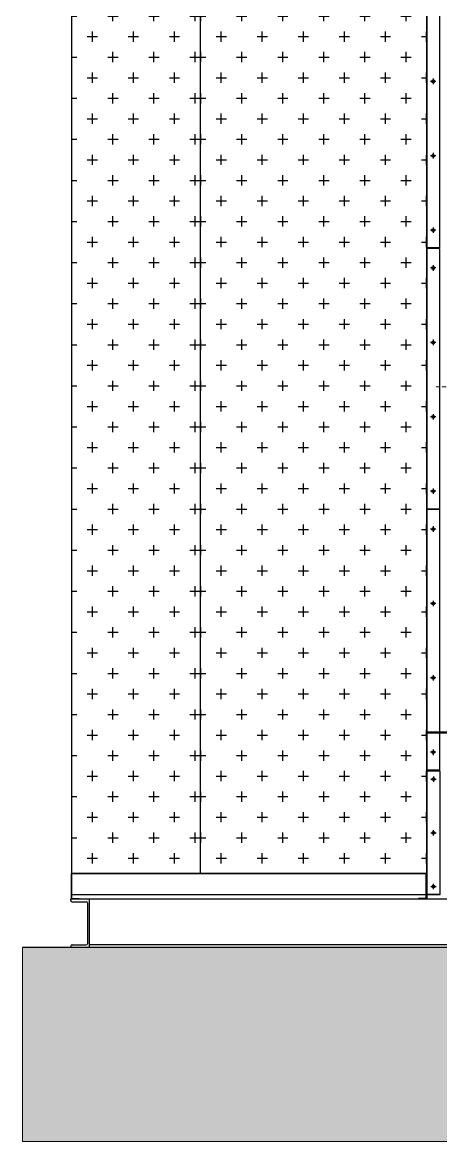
# Model space of a CAD drawing. Header units: millimetres. Extents: x 2458 to 31865, y 2044 to 22839.
# Drawn here: x 12048 to 13341, y 8027 to 11487 of the extents above; entities that cross this region are included whole.
import ezdxf

# ---------------------------------------------------------------- set-up
doc = ezdxf.new("R2010")
doc.units = ezdxf.units.MM
doc.linetypes.add('CENTER', pattern=[2, 1.25, -0.25, 0.25, -0.25])
doc.linetypes.add('DASHDOT', pattern=[18.5, 12, -3, 0.5, -3])
doc.layers.add('center', color=1, linetype='CENTER')
doc.layers.add('냉각탑_찬넬방진', color=1, linetype='Continuous')

# ---------------------------------------------------------------- blocks, each defined once
blk = doc.blocks.new('A$C55E021B5')
at = {"color": 7, "linetype": 'DASHDOT', "lineweight": 13}
blk.add_line((1440.5, 1070.5), (654.5, 1070.5), dxfattribs=at)
blk = doc.blocks.new('A$C3FF200C2')
for p, q in [((40, 805), (0, 805)), ((0, 805), (0, 0)), ((40, 805), (40, 0)), ((40, 0), (0, 0))]:
    blk.add_line(p, q)

msp = doc.modelspace()

# ---------------------------------------------------------------- hatches: boundary and pattern name
h = msp.add_hatch()
h.set_pattern_fill('CROSS', color=5, scale=10)
h.set_pattern_definition([(0, (-671011.446, 22873.06), (63.5, 63.5), [31.75, -95.25]), (90, (-670995.57, 22857.19), (-63.5, 63.5), [31.75, -95.25])])
h.paths.add_polyline_path([(12199.9, 11935.3), (12199.9, 8857.3), (12598.3, 8857.3), (12598.3, 11935.3)])
h = msp.add_hatch()
h.set_pattern_fill('CROSS', color=5, scale=10)
h.set_pattern_definition([(0, (-670613.046, 22873.06), (63.5, 63.5), [31.75, -95.25]), (90, (-670597.17, 22857.19), (-63.5, 63.5), [31.75, -95.25])])
h.paths.add_polyline_path([(12598.3, 11935.3), (12598.3, 8857.3), (13298.3, 8857.3), (13298.3, 11935.3)])
h = msp.add_hatch()
h.set_pattern_fill('AR-CONC', color=4)
h.set_pattern_definition([(50, (-316906.73, -193656.23), (182.18467, -15.939086), [19.05, -209.55]), (355, (-316906.73, -193656.23), (-35.24342, 191.056845), [15.24, -167.64058]), (100.451445, (-316891.55, -193657.55), (146.94125, 175.11775), [16.19001, -178.090245]), (46.1842, (-316906.73, -193605.43), (271.07904, -42.04233), [28.575, -314.325]), (96.63556, (-316884.14, -193608.93), (237.40413, 247.42612), [24.28502, -267.1356]), (351.18415, (-316906.73, -193605.43), (237.40413, 247.42612), [22.85997, -251.45973]), (21, (-316881.33, -193618.13), (151.61439, -102.2652), [19.05, -209.55]), (326, (-316881.33, -193618.13), (61.80203, 184.18797), [15.24, -167.64]), (71.451445, (-316868.7, -193626.65), (213.41642, 81.92277), [16.19001, -178.08994]), (37.5, (-316906.73, -193656.226), (3.088603, 84.555039), [0, -165.608, 0, -170.18, 0, -168.275]), (7.5, (-316906.73, -193656.23), (66.819663, 100.180575), [0, -97.028, 0, -161.798, 0, -64.135]), (327.5, (-316963.374, -193656.226), (135.590595, -5.728744), [0, -63.5, 0, -198.12, 0, -262.89]), (317.5, (-316988.77, -193656.23), (148.12918, 25.42649), [0, -82.55, 0, -131.572, 0, -186.69])])
edge = h.paths.add_edge_path()
edge.add_line((12048.3, 8027.3), (19048.2, 8027.3))
edge.add_line((19048.2, 8027.3), (19048.4, 8627.3))
edge.add_line((19048.4, 8627.3), (12048.4, 8627.3))
edge.add_line((12048.4, 8627.3), (12048.2, 8027.3))

# ---------------------------------------------------------------- linework, layer by layer
for p, q in [((13298.3, 11977.3), (13298.3, 8777.3)), ((13298.3, 11977.3), (13298.3, 8777.3)), ((12598.3, 11936.9), (12598.3, 8855.7)), ((12199.9, 11935.3), (12199.9, 8777.3)), ((13298.3, 9292.8), (13298.3, 11598.8)), ((14398.3, 9292.8), (13298.3, 9292.8)), ((13298.3, 9290.8), (15638.3, 9290.8)), ((13298.3, 8790.8), (13298.3, 9290.8)), ((13340.3, 9172.8), (13298.3, 9172.8)), ((13340.3, 8790.8), (13340.3, 9172.8)), ((12199.9, 8857.3), (13298.3, 8857.3)), ((13298.3, 8890.8), (13298.3, 8790.8)), ((12199.9, 8855.7), (13296.7, 8855.7)), ((12199.9, 8778.9), (12199.9, 8855.7)), ((13296.7, 8778.9), (13296.7, 8855.7)), ((13296.7, 8778.9), (13296.7, 8855.7)), ((12199.1, 8790.8), (13297.5, 8790.8)), ((12199.9, 8790.8), (13296.7, 8790.8)), ((12244.1, 8790.8), (13294.1, 8790.8)), ((13298.3, 8790.8), (13340.3, 8790.8)), ((13340.3, 8790.8), (13298.3, 8790.8)), ((12223.3, 8778.9), (12223.3, 8777.3)), ((12223.3, 8778.9), (12223.3, 8777.3)), ((12223.3, 8777.3), (13273.3, 8777.3)), ((13273.3, 8778.9), (13273.3, 8777.3)), ((13273.3, 8778.9), (13273.3, 8777.3))]:
    msp.add_line(p, q)
at = {"ltscale": 500}
for p, q in [((12198.3, 8777.3), (12223.3, 8777.3)), ((12198.3, 8777.3), (12223.3, 8777.3)), ((12199.9, 8778.9), (12223.3, 8778.9)), ((12199.9, 8778.9), (12223.3, 8778.9)), ((13296.7, 8778.9), (13273.3, 8778.9)), ((13296.7, 8778.9), (13273.3, 8778.9)), ((13298.3, 8777.3), (13273.3, 8777.3)), ((13298.3, 8777.3), (13273.3, 8777.3))]:
    msp.add_line(p, q, dxfattribs=at)
at = {"lineweight": 5}
msp.add_line((12048.3, 8627.3), (12048.3, 8027.3), dxfattribs=at)
at = {"lineweight": 5, "elevation": 0}
for points in [[(19048.3, 8627.3), (12048.3, 8627.3)], [(12048.3, 8027.3), (19048.3, 8027.3)]]:
    msp.add_lwpolyline(points, dxfattribs=at)
for centre, radius in [((13318.3, 11304.8), 4.5), ((13318.3, 11304.8), 3), ((13318.3, 11074.8), 4.5), ((13318.3, 11074.8), 3), ((13318.3, 10844.8), 4.5), ((13318.3, 10844.8), 3), ((13318.3, 10727.8), 4.5), ((13318.3, 10727.8), 3), ((13318.3, 10497.8), 4.5), ((13318.3, 10497.8), 3), ((13318.3, 10267.8), 4.5), ((13318.3, 10267.8), 3), ((13318.3, 10037.8), 4.5), ((13318.3, 10037.8), 3), ((13318.3, 9920.8), 4.5), ((13318.3, 9920.8), 3), ((13318.3, 9690.8), 4.5), ((13318.3, 9690.8), 3), ((13318.3, 9460.8), 4.5), ((13318.3, 9460.8), 3), ((13318.3, 9230.8), 4.5), ((13318.3, 9230.8), 3), ((13319.3, 9147.8), 4.5), ((13319.3, 8981.8), 4.5), ((13319.3, 8815.8), 4.5)]:
    msp.add_circle(centre, radius)
at = {"layer": 'center'}
for p, q in [((13326.8, 11304.8), (13309.8, 11304.8)), ((13318.3, 11313.3), (13318.3, 11296.3)), ((13326.8, 11074.8), (13309.8, 11074.8)), ((13318.3, 11083.3), (13318.3, 11066.3)), ((13326.8, 10844.8), (13309.8, 10844.8)), ((13318.3, 10853.3), (13318.3, 10836.3)), ((13326.8, 10727.8), (13309.8, 10727.8)), ((13318.3, 10736.3), (13318.3, 10719.3)), ((13326.8, 10497.8), (13309.8, 10497.8)), ((13318.3, 10506.3), (13318.3, 10489.3)), ((13318.3, 10276.3), (13318.3, 10259.3)), ((13326.8, 10267.8), (13309.8, 10267.8)), ((13326.8, 10037.8), (13309.8, 10037.8)), ((13318.3, 10046.3), (13318.3, 10029.3)), ((13326.8, 9920.8), (13309.8, 9920.8)), ((13318.3, 9929.3), (13318.3, 9912.3)), ((13326.8, 9690.8), (13309.8, 9690.8)), ((13318.3, 9699.3), (13318.3, 9682.3)), ((13326.8, 9460.8), (13309.8, 9460.8)), ((13318.3, 9469.3), (13318.3, 9452.3)), ((13318.3, 9239.3), (13318.3, 9222.3)), ((13326.8, 9230.8), (13309.8, 9230.8)), ((13310.8, 9147.8), (13327.8, 9147.8)), ((13319.3, 9156.3), (13319.3, 9139.3)), ((13310.8, 8981.8), (13327.8, 8981.8)), ((13319.3, 8973.3), (13319.3, 8990.3)), ((13319.3, 8807.3), (13319.3, 8824.3)), ((13310.8, 8815.8), (13327.8, 8815.8))]:
    msp.add_line(p, q, dxfattribs=at)
at = {"layer": '냉각탑_찬넬방진', "ltscale": 150}
for p, q in [((12198.3, 8772.2), (12198.3, 8777.3)), ((12198.3, 8777.3), (15698.3, 8777.3)), ((12198.3, 8777.3), (12254.7, 8777.3)), ((12201.6, 8768.8), (12245.7, 8768.8)), ((12249.1, 8765.4), (12249.1, 8639)), ((12254.7, 8777.3), (12254.7, 8627.3)), ((12198.3, 8632.2), (12198.3, 8627.3)), ((12201.6, 8635.6), (12245.7, 8635.6))]:
    msp.add_line(p, q, dxfattribs=at)
at = {"layer": '냉각탑_찬넬방진', "ltscale": 30}
for p, q in [((18898.3, 8627.3), (12048.3, 8627.3)), ((18894.9, 8635.6), (12254.7, 8635.7))]:
    msp.add_line(p, q, dxfattribs=at)
at = {"layer": '냉각탑_찬넬방진', "ltscale": 150}
for centre, start, end in [((12201.6, 8772.2), 180, 270), ((12245.7, 8765.4), 0, 90), ((12201.6, 8632.2), 90, 180), ((12245.7, 8639), 270, 0)]:
    msp.add_arc(centre, 3.39, start, end, dxfattribs=at)

# ---------------------------------------------------------------- block references
for p in [(13298.3, 10789.8), (13298.3, 9982.8), (13298.3, 9175.8)]:
    msp.add_blockref('A$C3FF200C2', p)
at = {"xscale": -1}
msp.add_blockref('A$C55E021B5', (14768.3, 9290.3), dxfattribs=at)

doc.saveas('drawing.dxf')
